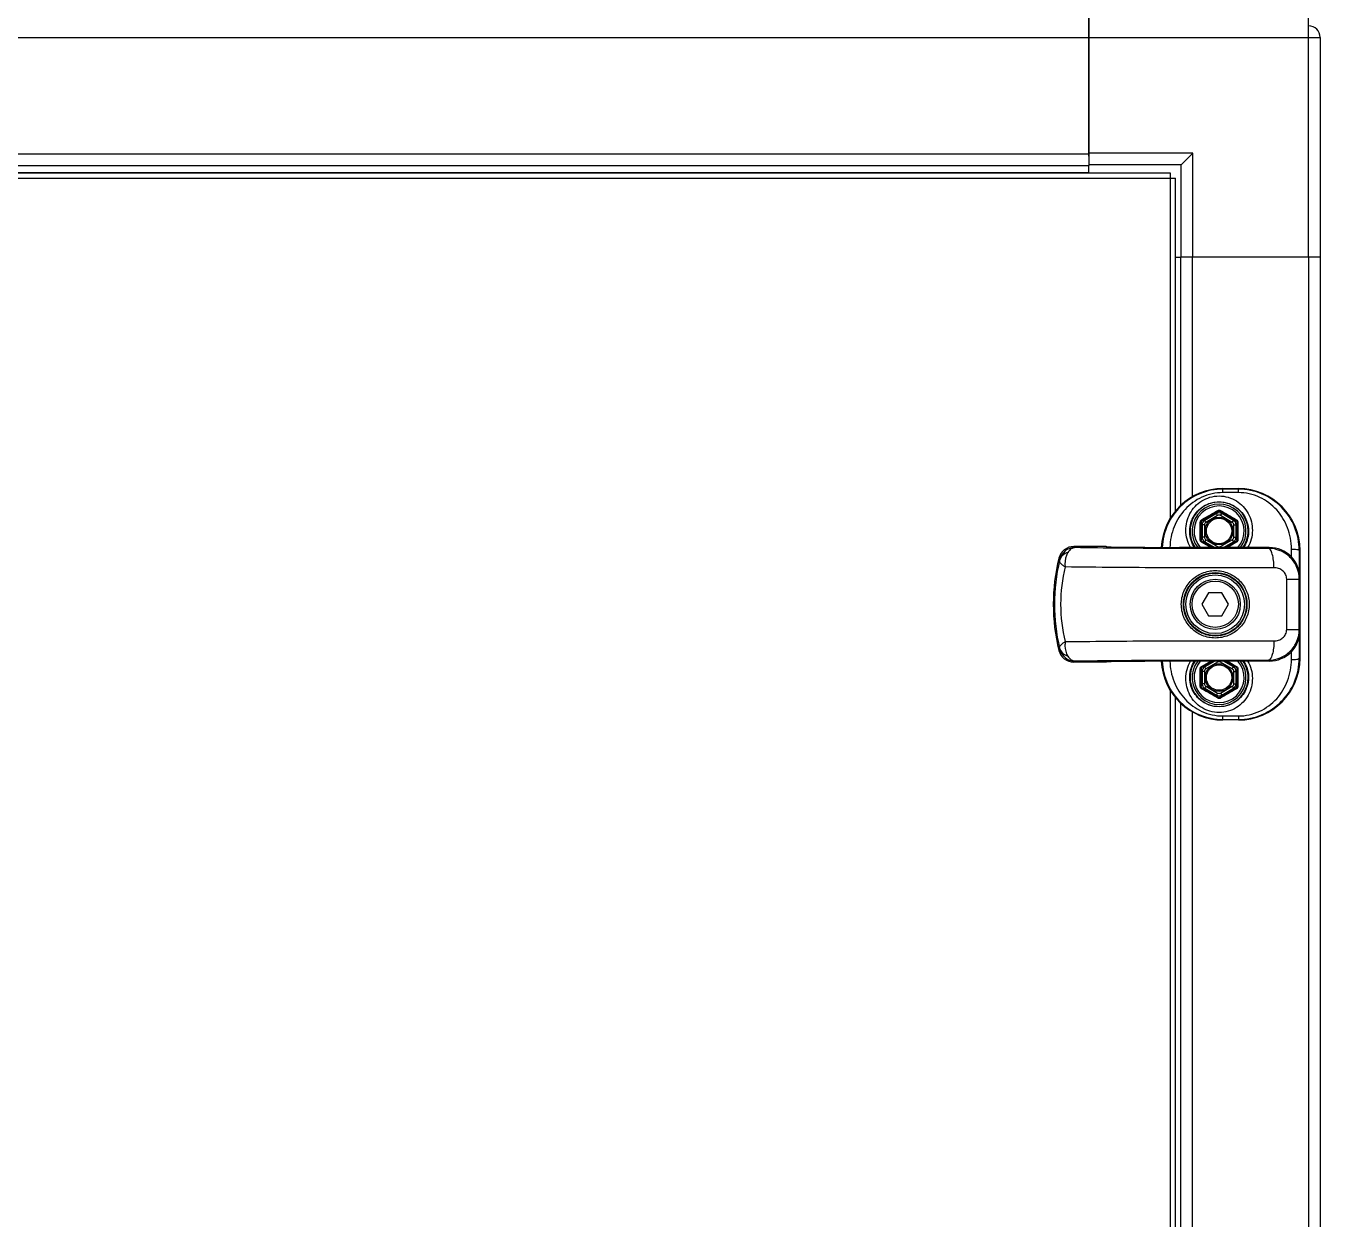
# Model space of a CAD drawing. Header units: millimetres. Extents: x 2513 to 2669, y 1505 to 1675.
# Drawn here: x 2557.2539 to 2557.6784, y 1512.3841 to 1512.7755 of the extents above; entities that cross this region are included whole.
import ezdxf

# ---------------------------------------------------------------- set-up
doc = ezdxf.new("R2010")
doc.units = ezdxf.units.MM
doc.layers.add('DTM_AXES', color=7, linetype='Continuous')

msp = doc.modelspace()

# ---------------------------------------------------------------- linework, layer by layer
at = {"color": 7, "linetype": 'Continuous'}
for p, q in [((2557.674580223376, 1512.699621845222), (2557.674580223376, 1512.851396070762)), ((2557.602487466243, 1512.732794749392), (2557.602487466243, 1512.818223166593)), ((2557.602487466243, 1512.771714602353), (2557.678374579015, 1512.771714602353)), ((2557.678374579015, 1512.771714602353), (2557.678374579015, 1512.699621845222)), ((2557.636636666994, 1512.733771045969), (2557.602487466243, 1512.733771045969)), ((2557.632842311351, 1512.72997669033), (2557.636636666994, 1512.733771045969)), ((2557.636636666994, 1512.699621845222), (2557.636636666994, 1512.733771045969)), ((2557.632842311351, 1512.72997669033), (2557.602487466243, 1512.72997669033)), ((2557.602487466243, 1512.727202435118), (2557.602487466243, 1512.729732005544)), ((2557.632842311351, 1512.699621845222), (2557.632842311351, 1512.72997669033)), ((2556.79074004439, 1512.725558214341), (2557.630936861275, 1512.725558214341)), ((2557.6292926405, 1512.727202435118), (2556.792384265168, 1512.727202435118)), ((2556.818320634289, 1512.727419437953), (2557.602487466243, 1512.727419437953)), ((2557.6292926405, 1512.614084433783), (2557.6292926405, 1512.727202435118)), ((2557.630936861275, 1512.616376759934), (2557.630936861275, 1512.725558214341)), ((2557.630936861275, 1512.699621845222), (2557.632597626567, 1512.699621845222)), ((2557.678374579015, 1512.699621845222), (2557.635660370412, 1512.699621845222)), ((2557.646510263905, 1512.623734732451), (2557.651569404758, 1512.623734732451)), ((2557.646510263905, 1512.622419927769), (2557.646510263905, 1512.623734732451)), ((2557.651569404758, 1512.623556442835), (2557.646510263905, 1512.623556442835)), ((2557.651569404758, 1512.622419927769), (2557.651569404758, 1512.623734732451)), ((2557.651569404758, 1512.622419927769), (2557.646510263905, 1512.622419927769)), ((2557.644380720479, 1512.615544622662), (2557.640536809608, 1512.613325339684)), ((2557.644759267403, 1512.614888960158), (2557.640915356531, 1512.61266967718)), ((2557.645014835428, 1512.616319166728), (2557.644380720479, 1512.615544622662)), ((2557.644759267403, 1512.614888960158), (2557.644380720479, 1512.615544622662)), ((2557.645476121957, 1512.616319166728), (2557.646110236903, 1512.615544622662)), ((2557.645731689982, 1512.614888960158), (2557.646110236909, 1512.615544622658)), ((2557.649575600858, 1512.61266967718), (2557.645731689982, 1512.614888960158)), ((2557.649954147778, 1512.613325339684), (2557.646110236903, 1512.615544622662)), ((2557.639393932801, 1512.612807057861), (2557.639673161155, 1512.611828145261)), ((2557.639623916564, 1512.613207502989), (2557.640536809608, 1512.613325339684)), ((2557.640430921453, 1512.611828145261), (2557.639673161155, 1512.611828145261)), ((2557.639673161155, 1512.611828145261), (2557.639673161155, 1512.607816044961)), ((2557.640430921453, 1512.611828145261), (2557.640430921453, 1512.607816044961)), ((2557.640915356531, 1512.61266967718), (2557.640536809608, 1512.613325339684)), ((2557.649575600858, 1512.61266967718), (2557.649954147778, 1512.613325339684)), ((2557.650867040821, 1512.613207502989), (2557.649954147778, 1512.613325339684)), ((2557.650060035932, 1512.611828145261), (2557.650817796231, 1512.61182814526)), ((2557.650060035932, 1512.607816044961), (2557.650060035932, 1512.611828145261)), ((2557.651097024584, 1512.612807057861), (2557.650817796231, 1512.611828145261)), ((2557.650817796231, 1512.607816044961), (2557.650817796231, 1512.611828145261)), ((2557.639393932801, 1512.60683713236), (2557.639673161155, 1512.607816044961)), ((2557.639623916564, 1512.606436687233), (2557.640536809608, 1512.60631885054)), ((2557.640430921453, 1512.607816044961), (2557.639673161155, 1512.607816044961)), ((2557.640915356531, 1512.606974513044), (2557.640536809608, 1512.60631885054)), ((2557.640536809608, 1512.60631885054), (2557.643843514234, 1512.604409723731)), ((2557.640915356531, 1512.606974513044), (2557.644759267403, 1512.604755230066)), ((2557.645731689982, 1512.604755230066), (2557.649575600858, 1512.606974513044)), ((2557.646647443151, 1512.604409723731), (2557.649954147778, 1512.60631885054)), ((2557.649575600858, 1512.606974513044), (2557.649954147778, 1512.606318850537)), ((2557.650867040821, 1512.606436687233), (2557.649954147778, 1512.60631885054)), ((2557.650060035932, 1512.607816044961), (2557.650817796231, 1512.607816044961)), ((2557.651097024584, 1512.60683713236), (2557.650817796231, 1512.607816044961)), ((2557.608184277008, 1512.60476295426), (2557.597606205026, 1512.60476295426)), ((2557.608296886644, 1512.604594791662), (2557.608184277008, 1512.60476295426)), ((2557.620932623392, 1512.604456338155), (2557.609897524358, 1512.604552647341)), ((2557.661689227523, 1512.604409723731), (2557.632245206243, 1512.604409723731)), ((2557.644759267403, 1512.604755230066), (2557.644559789383, 1512.604409723731)), ((2557.645731689982, 1512.604755230066), (2557.645931168158, 1512.604409723731)), ((2557.661405628406, 1512.604126292656), (2557.661689227523, 1512.604409723731)), ((2557.66897187433, 1512.601263502029), (2557.668978029567, 1512.603918929275)), ((2557.671805968163, 1512.603498169046), (2557.671507213801, 1512.603497789572)), ((2557.671805968163, 1512.568084183087), (2557.671805968163, 1512.603498169046)), ((2557.667426886406, 1512.594032038431), (2557.671545023503, 1512.594032038429)), ((2557.667426886406, 1512.577550313701), (2557.667426886406, 1512.594032038431)), ((2557.671545023503, 1512.594032038431), (2557.671805968163, 1512.594292983091)), ((2557.671545023503, 1512.577550313701), (2557.671545023503, 1512.594032038431)), ((2557.641790021229, 1512.589585531704), (2557.639599348982, 1512.585791176067)), ((2557.646171365731, 1512.589585531704), (2557.641790021229, 1512.589585531704)), ((2557.648362037975, 1512.585791176067), (2557.646171365731, 1512.589585531704)), ((2557.639599348982, 1512.585791176067), (2557.641790021229, 1512.581996820428)), ((2557.646171365731, 1512.581996820428), (2557.648362037975, 1512.585791176067)), ((2557.641790021229, 1512.581996820428), (2557.646171365731, 1512.581996820428)), ((2557.667426886406, 1512.577550313701), (2557.671545023503, 1512.577550313701)), ((2557.671805968163, 1512.577289369043), (2557.671545023503, 1512.577550313701)), ((2557.668978029567, 1512.567663422857), (2557.668971874358, 1512.570318850131)), ((2557.671507213798, 1512.568084564287), (2557.671805968163, 1512.568084183087)), ((2557.608184277008, 1512.566819397874), (2557.597606205026, 1512.566819397874)), ((2557.608184277008, 1512.566819397874), (2557.60829688492, 1512.566987560234)), ((2557.609897524358, 1512.567029704795), (2557.620932623392, 1512.567126013979)), ((2557.661689227523, 1512.567172628403), (2557.632245206243, 1512.567172628403)), ((2557.639393932801, 1512.564745219772), (2557.639673161155, 1512.563766307173)), ((2557.639623916564, 1512.565145664901), (2557.640536809608, 1512.565263501596)), ((2557.643843514234, 1512.567172628403), (2557.640536809608, 1512.565263501596)), ((2557.640915356531, 1512.564607839092), (2557.640536809608, 1512.565263501596)), ((2557.644759267403, 1512.56682712207), (2557.640915356531, 1512.564607839092)), ((2557.644759267403, 1512.56682712207), (2557.644559789228, 1512.567172628403)), ((2557.645731689982, 1512.56682712207), (2557.645931168002, 1512.567172628403)), ((2557.649575600858, 1512.564607839092), (2557.645731689982, 1512.56682712207)), ((2557.649954147778, 1512.565263501596), (2557.646647443151, 1512.567172628403)), ((2557.649575600858, 1512.564607839092), (2557.649954147778, 1512.565263501596)), ((2557.650867040821, 1512.565145664901), (2557.649954147778, 1512.565263501596)), ((2557.651097024584, 1512.564745219772), (2557.650817796231, 1512.563766307173)), ((2557.661689227523, 1512.567172628403), (2557.661405628466, 1512.567456059478)), ((2557.639393932801, 1512.558775294273), (2557.639673161155, 1512.559754206873)), ((2557.640430921453, 1512.563766307173), (2557.639673161155, 1512.563766307173)), ((2557.639673161155, 1512.563766307173), (2557.639673161155, 1512.559754206873)), ((2557.640430921453, 1512.559754206873), (2557.639673161155, 1512.559754206873)), ((2557.640430921453, 1512.563766307173), (2557.640430921453, 1512.559754206873)), ((2557.650060035932, 1512.563766307173), (2557.650817796231, 1512.563766307173)), ((2557.650060035932, 1512.559754206873), (2557.650060035932, 1512.563766307173)), ((2557.650060035932, 1512.559754206873), (2557.650817796231, 1512.559754206873)), ((2557.650817796231, 1512.559754206873), (2557.650817796231, 1512.563766307173)), ((2557.651097024584, 1512.558775294273), (2557.650817796231, 1512.559754206873)), ((2557.6292926405, 1512.127142126845), (2557.6292926405, 1512.55749791835)), ((2557.639623916564, 1512.558374849145), (2557.640536809608, 1512.558257012452)), ((2557.640915356531, 1512.558912674955), (2557.640536809608, 1512.558257012452)), ((2557.640536809608, 1512.558257012452), (2557.644380720479, 1512.556037729474)), ((2557.640915356531, 1512.558912674955), (2557.644759267403, 1512.556693391978)), ((2557.644759267403, 1512.556693391978), (2557.644380720479, 1512.556037729474)), ((2557.645014835428, 1512.555263185406), (2557.644380720479, 1512.556037729474)), ((2557.645476121957, 1512.555263185406), (2557.646110236903, 1512.556037729474)), ((2557.645731689982, 1512.556693391978), (2557.649575600858, 1512.558912674955)), ((2557.645731689982, 1512.556693391978), (2557.646110236903, 1512.556037729474)), ((2557.646110236903, 1512.556037729474), (2557.649954147778, 1512.558257012452)), ((2557.649575600858, 1512.558912674955), (2557.649954147778, 1512.558257012452)), ((2557.650867040821, 1512.558374849145), (2557.649954147778, 1512.558257012452)), ((2557.630936861275, 1512.129434452994), (2557.630936861275, 1512.5552055922)), ((2557.646510263905, 1512.549162424365), (2557.651569404758, 1512.549162424365)), ((2557.646510263905, 1512.547847619681), (2557.646510263905, 1512.549162424365)), ((2557.646510263905, 1512.5480259093), (2557.651569404758, 1512.5480259093)), ((2557.651569404758, 1512.547847619681), (2557.646510263905, 1512.547847619681)), ((2557.651569404758, 1512.549162424365), (2557.651569404758, 1512.547847619681))]:
    msp.add_line(p, q, dxfattribs=at)
for centre, radius in [((2557.645245478691, 1512.609822095111), 0.004173791099396333), ((2557.64398069348, 1512.585791176067), 0.01024663163973831), ((2557.64398069348, 1512.585791176067), 0.009614333939768556), ((2557.64398069348, 1512.585791176067), 0.00822110388341637), ((2557.64398069348, 1512.585791176067), 0.007588711688560833), ((2557.645245478691, 1512.561760257023), 0.004173791099396333)]:
    msp.add_circle(centre, radius, dxfattribs=at)
for centre, radius, start, end in [((2557.674580223376, 1512.771714602353), 0.003794355638499862, 0, 90), ((2557.646510263905, 1512.603498169046), 0.0202365634053326, 90, 177.3652468977535), ((2557.651569404758, 1512.603498169046), 0.0202365634053326, 0, 90), ((2557.645245478691, 1512.609822095111), 0.009507580708784002, 325.1467061634993, 214.8529361061494), ((2557.473960532403, 1512.906496342505), 0.3365200552932369, 299.4642961379487, 300.5142498254678), ((2557.351730755299, 1513.118204518719), 0.5812954998948435, 299.6869818122111, 300.3005071936892), ((2557.645245481717, 1512.614030081418), 0.001744022990976858, 60.27499940122956, 119.7251727161741), ((2557.938760166139, 1513.118204456449), 0.5812954279953455, 239.6994927598383, 240.31301823445), ((2557.816530407547, 1512.906496312292), 0.3365200204131168, 239.4857501280522, 240.535703908592), ((2557.253594110079, 1512.609822095111), 0.3854898077308611, 359.5604332965283, 0.4395667034716628), ((2556.897656843716, 1512.609822095111), 0.7417430952321231, 359.7694266007896, 0.2305733992104587), ((2557.641414029714, 1512.61182163074), 0.001740871958218584, 120.2580458732265, 179.785592841266), ((2557.649076931226, 1512.611821625831), 0.00174087138286779, 0.2145687953142776, 59.74213622836685), ((2558.392835826216, 1512.609822095111), 0.7417448077657197, 179.769427132317, 180.230572867683), ((2558.036897825563, 1512.609822095111), 0.3854907859579886, 179.5604344117201, 180.4395655882799), ((2557.357871746074, 1512.112009963745), 0.5690712349758118, 59.91347239432631, 60.32307567531113), ((2557.641414026159, 1512.607822564391), 0.00174087138286779, 180.2145687953142, 239.7421362283668), ((2557.932619289772, 1512.112009827302), 0.569071392366822, 119.6769243762695, 120.086527600301), ((2557.649076927671, 1512.607822559484), 0.001740871958218584, 300.2580458732265, 359.785592841266), ((2557.597606070336, 1512.599704755826), 0.005058198434828319, 89.99847433818165, 166.165707444232), ((2557.597911352851, 1512.599316215588), 0.005060122138987839, 90.0156040476027, 166.4487019168594), ((2557.745363966078, 1512.720545486231), 0.187717741997849, 218.0821413792281, 218.2322142322796), ((2557.476981478985, 1512.318130327629), 0.3306960996155855, 59.96128433272875, 60.56679274046106), ((2557.813510171428, 1512.318129114987), 0.3306974963003154, 119.4332085932922, 120.0387139583634), ((2560.25678243772, 1512.595925524582), 2.585286313470823, 179.8321812742595, 179.9843495951611), ((2557.654098975183, 1512.585791176067), 0.06323926064166437, 166.1641817859828, 193.8358182140172), ((2557.653213361753, 1512.585791176548), 0.06197257328242962, 166.597470853175, 193.4025226097486), ((2557.771227880483, 1512.729403290832), 0.2199626464886618, 215.7422791207225, 215.8747268871988), ((2557.644155934687, 1512.585791202624), 0.05088370497401743, 166.0737942861544, 193.9262671880219), ((2560.238891011721, 1512.57562818286), 2.567394880422929, 180.015120214723, 180.1683489076939), ((2557.771227819122, 1512.442179018012), 0.2199626219694091, 144.1252546544601, 144.2577023910599), ((2557.597606070336, 1512.571877596306), 0.005058198434828319, 193.834292555768, 270.0015256618184), ((2557.597911352911, 1512.572266136629), 0.005060122219048742, 193.5512989830429, 269.9844135448124), ((2557.651569404758, 1512.568084183087), 0.0202365634053326, 270, 0), ((2557.745364007315, 1512.451036216248), 0.1877181751589591, 141.7676374491142, 141.9177102988107), ((2557.646510263905, 1512.568084183087), 0.0202365634053326, 182.6347531022465, 270), ((2557.645245478691, 1512.561760257023), 0.009507580708784002, 145.1467061634993, 34.85293610614942), ((2557.253594110079, 1512.561760257023), 0.3854898077308611, 359.5604332965283, 0.4395667034716628), ((2556.897656843716, 1512.561760257023), 0.7417430952321231, 359.7694266007896, 0.2305733992104587), ((2557.476981466987, 1512.853452044919), 0.3306961232919852, 299.4332073290864, 300.038715713735), ((2557.357871483807, 1513.059572844377), 0.5690717609998555, 299.6769245213073, 300.0865274556382), ((2557.641414029714, 1512.563759792652), 0.001740871958218584, 120.2580458732265, 179.785592841266), ((2557.932619037651, 1513.059572086501), 0.5690708867032909, 239.9134722496802, 240.3230758199048), ((2557.813510142686, 1512.853453187418), 0.3306974388660396, 239.9612860416366, 240.56679151801), ((2557.649076931226, 1512.563759787743), 0.00174087138286779, 0.2145687953142776, 59.74213622836685), ((2558.392835826216, 1512.561760257023), 0.7417448077657197, 179.769427132317, 180.230572867683), ((2558.036897825563, 1512.561760257023), 0.3854907859579886, 179.5604344117201, 180.4395655882799), ((2557.641414026159, 1512.559760726303), 0.00174087138286779, 180.2145687953142, 239.7421362283668), ((2557.649076927671, 1512.559760721395), 0.001740871958218584, 300.2580458732265, 359.785592841266), ((2557.47396055024, 1512.265086040544), 0.3365200196006188, 59.48575012805227, 60.53570390859196), ((2557.351730792297, 1512.053377897509), 0.5812954258913754, 59.69949275983821, 60.31301823444998), ((2557.645245475669, 1512.557552270716), 0.001744022990976858, 240.2749994012296, 299.7251727161741), ((2557.938760197181, 1512.053377841907), 0.581295490090608, 119.686981812211, 120.3005071936892), ((2557.816530422602, 1512.265086013755), 0.3365200505295499, 119.4642961379487, 120.5142498254678)]:
    msp.add_arc(centre, radius, start, end, dxfattribs=at)
for centre, major_axis, ratio, start_param, end_param in [((2557.632245206243, 1512.604851261892), (0.02529570425666575, 0), 0.0174550649, -2.0344439358, -1.5707963268), ((2557.661686145158, 1512.59428990073), (0.007156885164619273, 0.007156885164619273), 0.9996954598999999, -0.7852458701, 0.7852458701), ((2557.661686145158, 1512.577292451403), (0.007156885164619273, -0.007156885164619273), 0.9996954598999999, -0.7852458701, 0.7852458701), ((2557.632245206243, 1512.566731090244), (0.02529570425666575, 0), 0.0174550649, 1.5707963268, 2.0344439358)]:
    msp.add_ellipse(centre, major_axis=major_axis, ratio=ratio, start_param=start_param, end_param=end_param, dxfattribs=at)
for points, knots in [([(2557.646510263905, 1512.623556442835), (2557.64393546411, 1512.623556364648), (2557.638796174997, 1512.622541707602), (2557.632325062767, 1512.618278474183), (2557.627895499645, 1512.611979315002), (2557.626702209978, 1512.606954535365), (2557.62659156366, 1512.604425340161)], [0, 0, 0, 0, 0.254844548, 0.5031524123, 0.7494297983, 1, 1, 1, 1]), ([(2557.671507213586, 1512.603497789572), (2557.671513906075, 1512.606110419343), (2557.670490262144, 1512.61134673941), (2557.666104695671, 1512.61797203047), (2557.659510713476, 1512.622480169961), (2557.65421937047, 1512.623556361853), (2557.651569404758, 1512.623556442835)], [0, 0, 0, 0, 0.2510482315, 0.4973917376, 0.7453649840000001, 1, 1, 1, 1]), ([(2557.646510263905, 1512.622419927769), (2557.644159579488, 1512.622419781796), (2557.639481888579, 1512.62139035962), (2557.633802300765, 1512.6172229683), (2557.63008700588, 1512.611313807402), (2557.629159101989, 1512.606726049237), (2557.629106602882, 1512.604415876117)], [0, 0, 0, 0, 0.2559836685, 0.5029671693, 0.7483629595, 1, 1, 1, 1]), ([(2557.63588290915, 1512.604392081418), (2557.635381463538, 1512.605250233976), (2557.634610705149, 1512.607095118767), (2557.634079452814, 1512.610953330585), (2557.635251471673, 1512.615782371815), (2557.63866076662, 1512.619426652638), (2557.642235384036, 1512.621028152275), (2557.644238392057, 1512.621315691551), (2557.645245478691, 1512.621315796169)], [0, 0, 0, 0, 0.1284571832, 0.2547679489, 0.4989946787, 0.7426999619, 0.8698408931, 1, 1, 1, 1]), ([(2557.637232719267, 1512.604402290654), (2557.636735172439, 1512.605142339894), (2557.635951755448, 1512.606755092731), (2557.635339393277, 1512.610174037588), (2557.636315423752, 1512.614495782664), (2557.639359723034, 1512.617717909647), (2557.64254752826, 1512.619129452096), (2557.644341066245, 1512.619383820558), (2557.645245478691, 1512.619383870122)], [0, 0, 0, 0, 0.1294251877, 0.2561431471, 0.4990576129, 0.7412795584999999, 0.8687376647, 1, 1, 1, 1]), ([(2557.645245478691, 1512.621315796169), (2557.646252559343, 1512.621315704116), (2557.648255557521, 1512.621028154969), (2557.65183015694, 1512.619426671964), (2557.655239451253, 1512.615782426634), (2557.656411496682, 1512.61095342089), (2557.655880279766, 1512.60709522491), (2557.655109541027, 1512.605250343895), (2557.65460810857, 1512.604392188957)], [0, 0, 0, 0, 0.1301590077, 0.2572999876, 0.5010053941, 0.7452320434999999, 0.8715427429000001, 1, 1, 1, 1]), ([(2557.645245478691, 1512.619383870122), (2557.646149866122, 1512.619383827133), (2557.647943355841, 1512.619129463182), (2557.651131092991, 1512.617717998191), (2557.654175371411, 1512.61449602853), (2557.655151532893, 1512.610174452114), (2557.654539350646, 1512.606755582174), (2557.653756053678, 1512.605142832509), (2557.653258565111, 1512.604402775828)], [0, 0, 0, 0, 0.1312623396, 0.2587207314, 0.5009433161, 0.7438574537, 0.8705750493000001, 1, 1, 1, 1]), ([(2557.668978029567, 1512.603918929275), (2557.668984520927, 1512.606274051431), (2557.668141832039, 1512.610971311683), (2557.664454844349, 1512.6170509186), (2557.658718129543, 1512.621353932678), (2557.653959923586, 1512.622419777975), (2557.651569404758, 1512.622419927769)], [0, 0, 0, 0, 0.2520035654, 0.4974815851, 0.7442098793999999, 1, 1, 1, 1]), ([(2557.645731689982, 1512.614888960158), (2557.64558629467, 1512.614972898705), (2557.645245478821, 1512.615067834892), (2557.644904662271, 1512.614972899306), (2557.644759267403, 1512.614888960158)], [0, 0, 0, 0, 0.5000001273, 1, 1, 1, 1]), ([(2557.645014836514, 1512.616319164848), (2557.645004551935, 1512.616321277585), (2557.644983408585, 1512.616352966143), (2557.644942472223, 1512.616402583692), (2557.644889331719, 1512.616486292643), (2557.64485026247, 1512.616548703498), (2557.644829478847, 1512.616583336995)], [0, 0, 0, 0, 0.09728559269999999, 0.3132519333, 0.6257415224, 1, 1, 1, 1]), ([(2557.645476121957, 1512.61631916673), (2557.645486406442, 1512.616321279551), (2557.645507549576, 1512.61635296782), (2557.645548485815, 1512.61640258501), (2557.645601626047, 1512.616486293294), (2557.645640695067, 1512.616548703716), (2557.645661478541, 1512.616583336995)], [0, 0, 0, 0, 0.0972855581, 0.3132519675, 0.6257414416, 1, 1, 1, 1]), ([(2557.639072573317, 1512.612779500028), (2557.639071468506, 1512.612923538958), (2557.639143919363, 1512.613218860552), (2557.639363031021, 1512.613430157391), (2557.639488388219, 1512.613500990047)], [0, 0, 0, 0, 0.5001008989, 1, 1, 1, 1]), ([(2557.639393932928, 1512.612807057861), (2557.639388015579, 1512.612798917717), (2557.639349167184, 1512.612797404936), (2557.6392872912, 1512.612786331489), (2557.639187228356, 1512.612782737658), (2557.639113308412, 1512.612780125952), (2557.639072573317, 1512.612779500028)], [0, 0, 0, 0, 0.09329333349999999, 0.3082135832, 0.6223277227, 1, 1, 1, 1]), ([(2557.639393932928, 1512.612807057861), (2557.639392754868, 1512.612887072477), (2557.639429722248, 1512.613052513929), (2557.639553825396, 1512.613168719132), (2557.639623916638, 1512.613207502864)], [0, 0, 0, 0, 0.4997419504, 1, 1, 1, 1]), ([(2557.639623916564, 1512.613207502989), (2557.639627403667, 1512.613217457349), (2557.639610708188, 1512.6132519327), (2557.639588341659, 1512.613312311566), (2557.639542513341, 1512.613400466529), (2557.639508000081, 1512.613465618629), (2557.639488388229, 1512.613500990041)], [0, 0, 0, 0, 0.0975439657, 0.3135553092, 0.6259652119, 1, 1, 1, 1]), ([(2557.640915356531, 1512.61266967718), (2557.640770193618, 1512.612585862333), (2557.640518390015, 1512.612337891376), (2557.640430926238, 1512.611995795025), (2557.640430921453, 1512.611828145261)], [0, 0, 0, 0, 0.4999588836, 1, 1, 1, 1]), ([(2557.650060035932, 1512.611828145261), (2557.650060030385, 1512.611995795109), (2557.649972567512, 1512.612337891143), (2557.649720764077, 1512.612585863038), (2557.649575600858, 1512.61266967718)], [0, 0, 0, 0, 0.5000413714, 1, 1, 1, 1]), ([(2557.650867040761, 1512.613207502887), (2557.650863553658, 1512.613217457257), (2557.650880249133, 1512.613251932626), (2557.650902615688, 1512.613312311522), (2557.650948444029, 1512.613400466508), (2557.650982957305, 1512.613465618626), (2557.651002569166, 1512.613500990047)], [0, 0, 0, 0, 0.0975440174, 0.3135553727, 0.6259652612, 1, 1, 1, 1]), ([(2557.650867040761, 1512.613207502887), (2557.650937131273, 1512.613168719462), (2557.651061234513, 1512.613052514823), (2557.651098202587, 1512.612887073253), (2557.651097024429, 1512.612807057861)], [0, 0, 0, 0, 0.500253162, 1, 1, 1, 1]), ([(2557.651002569166, 1512.613500990047), (2557.651127925277, 1512.613430157827), (2557.651347037194, 1512.613218861912), (2557.651419489042, 1512.612923540114), (2557.651418384065, 1512.612779500028)], [0, 0, 0, 0, 0.4998950709, 1, 1, 1, 1]), ([(2557.651097024591, 1512.612807057861), (2557.651102941919, 1512.612798917718), (2557.651141790311, 1512.612797404962), (2557.651203666231, 1512.612786331496), (2557.651303729053, 1512.612782737665), (2557.651377648966, 1512.61278012595), (2557.651418384054, 1512.61277950002)], [0, 0, 0, 0, 0.0932932414, 0.3082134658, 0.6223276351, 1, 1, 1, 1]), ([(2557.639488388219, 1512.606143200174), (2557.639363032111, 1512.606214032397), (2557.639143920188, 1512.606425328309), (2557.639071468343, 1512.606720650106), (2557.639072573317, 1512.606864690193)], [0, 0, 0, 0, 0.4998950709, 1, 1, 1, 1]), ([(2557.639393932801, 1512.60683713236), (2557.639388015462, 1512.606845272502), (2557.639349167078, 1512.606846785262), (2557.639287291151, 1512.606857858728), (2557.639187228332, 1512.606861452559), (2557.639113308412, 1512.606864064272), (2557.639072573331, 1512.6068646902)], [0, 0, 0, 0, 0.0932932485, 0.3082134749, 0.6223276414, 1, 1, 1, 1]), ([(2557.639623916624, 1512.606436687335), (2557.639553826112, 1512.60647547076), (2557.639429722873, 1512.606591675399), (2557.639392754798, 1512.60675711697), (2557.639393932956, 1512.60683713236)], [0, 0, 0, 0, 0.500253162, 1, 1, 1, 1]), ([(2557.639623916624, 1512.606436687335), (2557.639627403727, 1512.606426732964), (2557.639610708252, 1512.606392257595), (2557.639588341697, 1512.6063318787), (2557.639542513356, 1512.606243723714), (2557.639508000081, 1512.606178571595), (2557.639488388219, 1512.606143200174)], [0, 0, 0, 0, 0.0975440174, 0.3135553727, 0.6259652612, 1, 1, 1, 1]), ([(2557.640430921453, 1512.607816044961), (2557.640430927, 1512.607648395111), (2557.640518389873, 1512.607306299077), (2557.640770193312, 1512.607058327182), (2557.640915356531, 1512.606974513044)], [0, 0, 0, 0, 0.5000413714, 1, 1, 1, 1]), ([(2557.649575600858, 1512.606974513044), (2557.649720763763, 1512.607058327889), (2557.649972567371, 1512.607306298846), (2557.65006003115, 1512.607648395198), (2557.650060035932, 1512.607816044961)], [0, 0, 0, 0, 0.4999588836, 1, 1, 1, 1]), ([(2557.650867040821, 1512.606436687233), (2557.650863553718, 1512.606426732872), (2557.650880249197, 1512.606392257524), (2557.650902615723, 1512.606331878656), (2557.650948444047, 1512.606243723693), (2557.650982957305, 1512.606178571593), (2557.651002569156, 1512.606143200181)], [0, 0, 0, 0, 0.097543966, 0.3135553096, 0.6259652122, 1, 1, 1, 1]), ([(2557.651097024457, 1512.60683713236), (2557.651098202517, 1512.606757117747), (2557.651061235137, 1512.606591676291), (2557.650937131988, 1512.606475471088), (2557.650867040747, 1512.606436687356)], [0, 0, 0, 0, 0.4997419504, 1, 1, 1, 1]), ([(2557.651418384065, 1512.606864690193), (2557.65141948888, 1512.606720651263), (2557.651347038022, 1512.606425329668), (2557.651127926364, 1512.606214032831), (2557.651002569166, 1512.606143200174)], [0, 0, 0, 0, 0.5001008989, 1, 1, 1, 1]), ([(2557.651097024457, 1512.60683713236), (2557.651102941806, 1512.606845272504), (2557.651141790205, 1512.606846785285), (2557.651203666188, 1512.606857858735), (2557.651303729029, 1512.606861452563), (2557.651377648973, 1512.606864064269), (2557.651418384065, 1512.606864690195)], [0, 0, 0, 0, 0.09329333349999999, 0.3082135832, 0.6223277227, 1, 1, 1, 1]), ([(2557.595675134141, 1512.602816942634), (2557.595016584621, 1512.602610429595), (2557.59380858444, 1512.60196006751), (2557.59308038341, 1512.600765561161), (2557.592928745551, 1512.600156382747)], [0, 0, 0, 0, 0.5236743165, 1, 1, 1, 1]), ([(2557.595675134141, 1512.602816942634), (2557.595471769574, 1512.602506113098), (2557.594740351401, 1512.601025007158), (2557.594620104515, 1512.599297877519), (2557.59476740936, 1512.598037548059)], [0, 0, 0, 0, 0.2264425115, 1, 1, 1, 1]), ([(2557.597909972858, 1512.604376344204), (2557.597495274627, 1512.604364611845), (2557.596571930691, 1512.603988325391), (2557.595960366025, 1512.603251801058), (2557.595675096127, 1512.602817009267)], [0, 0, 0, 0, 0.4437590427000001, 1, 1, 1, 1]), ([(2557.661405628406, 1512.604126292656), (2557.650191908182, 1512.60406682343), (2557.629026072222, 1512.604057854912), (2557.607860472454, 1512.604218144085), (2557.597909976702, 1512.604376335086)], [0, 0, 0, 0, 0.5298154304, 1, 1, 1, 1]), ([(2557.609897524358, 1512.604552647341), (2557.609686728037, 1512.604554487084), (2557.609385234377, 1512.604557650379), (2557.609005983997, 1512.604564403115), (2557.608772392477, 1512.604568609761), (2557.608584008265, 1512.604576459162), (2557.608436500197, 1512.60457638732), (2557.608355633749, 1512.604592745121), (2557.60830333811, 1512.604585156543), (2557.608296886644, 1512.604594791662)], [0, 0, 0, 0, 0.3948003044, 0.5644207517000001, 0.7109644911, 0.8310153368000001, 0.9211502935, 0.9782835112, 1, 1, 1, 1]), ([(2557.644759267403, 1512.604755230066), (2557.644904662715, 1512.604671291516), (2557.645245478564, 1512.604576355328), (2557.645586295114, 1512.604671290914), (2557.645731689982, 1512.604755230066)], [0, 0, 0, 0, 0.5000001273, 1, 1, 1, 1]), ([(2557.671545023503, 1512.594032038431), (2557.67154468635, 1512.595352069086), (2557.671013411703, 1512.598018350462), (2557.668746619584, 1512.601376467412), (2557.665376453651, 1512.603611348687), (2557.662719208896, 1512.604128650571), (2557.661405628847, 1512.604126293091)], [0, 0, 0, 0, 0.2507303415, 0.5008823466, 0.7504945111, 1, 1, 1, 1]), ([(2557.663244197609, 1512.597803330501), (2557.663240313087, 1512.598603416117), (2557.663150607624, 1512.600097655587), (2557.662843550599, 1512.601843963324), (2557.662451243049, 1512.602984712466), (2557.662112644154, 1512.603673446543), (2557.661693339614, 1512.604109779329), (2557.661405797192, 1512.6041262934)], [0, 0, 0, 0, 0.3506282645, 0.654093236, 0.7759819134999999, 0.8737817004999999, 1, 1, 1, 1]), ([(2557.668978029567, 1512.603918928917), (2557.669297570539, 1512.603918013992), (2557.669891580226, 1512.603898095404), (2557.670667323143, 1512.603818653814), (2557.671182836581, 1512.603711636294), (2557.671434836464, 1512.603603505673), (2557.671503828989, 1512.603530861491), (2557.671507211008, 1512.603498169046)], [0, 0, 0, 0, 0.3668274949, 0.6807330939, 0.8978994075, 0.9622695072, 1, 1, 1, 1]), ([(2557.59476740936, 1512.598037548059), (2557.594481120148, 1512.59821766441), (2557.593968693504, 1512.598571380947), (2557.593275828615, 1512.599196397541), (2557.592867617971, 1512.599811143562), (2557.592928745551, 1512.600156382747)], [0, 0, 0, 0, 0.3510016104, 0.6361581211999999, 1, 1, 1, 1]), ([(2557.592992101871, 1512.600501882492), (2557.592996738947, 1512.600495426676), (2557.592985598768, 1512.600462611217), (2557.592981541306, 1512.600401389727), (2557.592956053095, 1512.600292082441), (2557.592939364155, 1512.600206584722), (2557.592928571383, 1512.600155851586)], [0, 0, 0, 0, 0.0677141275, 0.2500273529, 0.5581320584, 1, 1, 1, 1]), ([(2557.663244196855, 1512.597803330501), (2557.651197198958, 1512.597745039314), (2557.62837122801, 1512.597734153523), (2557.605545482927, 1512.597887536341), (2557.594767879619, 1512.598037485654)], [0, 0, 0, 0, 0.5277863942000001, 1, 1, 1, 1]), ([(2557.667426886406, 1512.594032038431), (2557.667426819674, 1512.594561793173), (2557.667172607344, 1512.595626691256), (2557.666162736746, 1512.596875003389), (2557.664785595029, 1512.597639370211), (2557.663754235476, 1512.597805768611), (2557.663244196855, 1512.597803330501)], [0, 0, 0, 0, 0.2556704749, 0.5067349634, 0.7538421193000001, 1, 1, 1, 1]), ([(2557.632853010472, 1512.585791176067), (2557.632853015166, 1512.587234904546), (2557.633438171005, 1512.590153353511), (2557.635928082474, 1512.593828572655), (2557.639637190081, 1512.596278182566), (2557.643998865413, 1512.59713265362), (2557.64835545439, 1512.596272804789), (2557.652056307864, 1512.593825076822), (2557.654543895457, 1512.590153790965), (2557.655129212023, 1512.587235939762), (2557.655129360267, 1512.585791176067)], [0, 0, 0, 0, 0.1250400946, 0.2499768158, 0.3750293425, 0.5002644205, 0.6253350004, 0.7500794025, 0.8748702456, 1, 1, 1, 1]), ([(2557.633567709966, 1512.585791176067), (2557.63356771211, 1512.587146698219), (2557.634109160159, 1512.589885918575), (2557.636422848709, 1512.593350542346), (2557.639890125472, 1512.595673430443), (2557.643984598136, 1512.596486773057), (2557.648073552418, 1512.595667320414), (2557.651531832746, 1512.593346258803), (2557.653842664118, 1512.589885913712), (2557.654384246674, 1512.587147603786), (2557.654384314355, 1512.585791176067)], [0, 0, 0, 0, 0.1250777451, 0.2500231518, 0.3750720106, 0.5003112346, 0.6253648242000001, 0.7500652470999999, 0.8748386956, 1, 1, 1, 1]), ([(2557.655129360267, 1512.585791176067), (2557.655129227555, 1512.584346406587), (2557.654543891134, 1512.581428544336), (2557.652056291987, 1512.577757256372), (2557.648355422258, 1512.57530953457), (2557.643998825438, 1512.574449703208), (2557.639637158426, 1512.575304189025), (2557.635928066738, 1512.577753801538), (2557.633438168522, 1512.581429010945), (2557.632853013305, 1512.584347451991), (2557.632853010472, 1512.585791176067)], [0, 0, 0, 0, 0.1251302674, 0.249921389, 0.3746660298, 0.4997368342, 0.6249718527, 0.7500238376, 0.8749602749, 1, 1, 1, 1]), ([(2557.654384314355, 1512.585791176067), (2557.654384253728, 1512.584434743194), (2557.653842657869, 1512.581696424961), (2557.651531817211, 1512.578236075378), (2557.648073521849, 1512.575915019039), (2557.64398456021, 1512.575095580345), (2557.639890092815, 1512.575908933491), (2557.636422833294, 1512.578231829432), (2557.634109157113, 1512.581696444463), (2557.63356771126, 1512.584435657892), (2557.633567709966, 1512.585791176067)], [0, 0, 0, 0, 0.1251617805, 0.249935473, 0.3746361349, 0.4996899706, 0.6249291557, 0.7499774914, 0.8749226215000001, 1, 1, 1, 1]), ([(2557.661405628907, 1512.567456059041), (2557.662719208945, 1512.56745370156), (2557.665376453694, 1512.567971003472), (2557.668746619604, 1512.570205884745), (2557.671013411699, 1512.573564001686), (2557.671544686368, 1512.576230283055), (2557.671545023503, 1512.577550313701)], [0, 0, 0, 0, 0.2495054889, 0.4991176534, 0.7492696584999999, 1, 1, 1, 1]), ([(2557.663244196855, 1512.573779021631), (2557.663754235476, 1512.573776583518), (2557.664785595029, 1512.573942981925), (2557.666162736746, 1512.574707348746), (2557.667172607347, 1512.575955660878), (2557.667426819664, 1512.57702055896), (2557.667426886406, 1512.577550313701)], [0, 0, 0, 0, 0.2461578807, 0.4932650366, 0.744329525, 1, 1, 1, 1]), ([(2557.592928738748, 1512.571425968385), (2557.592867620414, 1512.571771208932), (2557.593275822426, 1512.572385959162), (2557.593968705457, 1512.573010947747), (2557.594481063527, 1512.57336477746), (2557.594767409483, 1512.573544802621)], [0, 0, 0, 0, 0.3638411251, 0.6489993755, 1, 1, 1, 1]), ([(2557.594767409483, 1512.573544802621), (2557.594715592726, 1512.573100732283), (2557.594642552606, 1512.571470269166), (2557.595023131945, 1512.569761839691), (2557.595675132529, 1512.568765406014)], [0, 0, 0, 0, 0.2729654444, 1, 1, 1, 1]), ([(2557.594767892756, 1512.573544866602), (2557.605545494526, 1512.573694815938), (2557.628371235232, 1512.573848198586), (2557.651197201797, 1512.573837312804), (2557.663244196855, 1512.573779021631)], [0, 0, 0, 0, 0.472213629, 1, 1, 1, 1]), ([(2557.663244196727, 1512.573779021631), (2557.663240312047, 1512.572978936571), (2557.663150606446, 1512.571484698153), (2557.662843549466, 1512.569738391631), (2557.66245124223, 1512.568597643191), (2557.662112643473, 1512.567908909324), (2557.66169333954, 1512.567472576501), (2557.661405797192, 1512.567456061972)], [0, 0, 0, 0, 0.3506282273, 0.6540931647, 0.7759818428, 0.8737816462000001, 1, 1, 1, 1]), ([(2557.592992101878, 1512.571080469377), (2557.59299673704, 1512.571086926375), (2557.592985601261, 1512.571119739478), (2557.592981539443, 1512.571180964874), (2557.592956053092, 1512.571290273504), (2557.592939362779, 1512.571375773842), (2557.59292856974, 1512.57142650839)], [0, 0, 0, 0, 0.0677111682, 0.2500264467, 0.5581302408, 1, 1, 1, 1]), ([(2557.592928738748, 1512.571425968385), (2557.593080377263, 1512.570816789254), (2557.593808580257, 1512.569622281921), (2557.595016582117, 1512.568971919376), (2557.595675132529, 1512.568765406014)], [0, 0, 0, 0, 0.4763256799, 1, 1, 1, 1]), ([(2557.595675094339, 1512.568765339078), (2557.595960421887, 1512.568330573874), (2557.596571956697, 1512.56759406779), (2557.597495288156, 1512.567217717766), (2557.597909972858, 1512.567206001975)], [0, 0, 0, 0, 0.556253743, 1, 1, 1, 1]), ([(2557.651569404758, 1512.5480259093), (2557.654219370629, 1512.54802598977), (2557.659510713945, 1512.549102182531), (2557.666104696306, 1512.553610322214), (2557.670490262842, 1512.560235613958), (2557.671513905958, 1512.565471934373), (2557.671507213579, 1512.568084564287)], [0, 0, 0, 0, 0.2546350172, 0.5026082634000001, 0.7489517684999999, 1, 1, 1, 1]), ([(2557.668978029567, 1512.567663422885), (2557.669297571054, 1512.567664337721), (2557.669891581746, 1512.567684256215), (2557.67066732596, 1512.567763697764), (2557.671182840214, 1512.567870715465), (2557.671434840408, 1512.567978846195), (2557.671503832855, 1512.568051490625), (2557.671507214732, 1512.568084183087)], [0, 0, 0, 0, 0.3668275232, 0.6807332012999999, 0.8978995145, 0.9622695624, 1, 1, 1, 1]), ([(2557.597909978398, 1512.567206017152), (2557.607860474436, 1512.567364208093), (2557.629026073654, 1512.567524497213), (2557.650191909067, 1512.567515528701), (2557.661405628466, 1512.567456059478)], [0, 0, 0, 0, 0.470184595, 1, 1, 1, 1]), ([(2557.60829688492, 1512.566987560234), (2557.608303337423, 1512.5669971905), (2557.60835561748, 1512.566989612372), (2557.608436486732, 1512.567005962865), (2557.608583993883, 1512.56700589369), (2557.6087723853, 1512.567013742024), (2557.60900598011, 1512.567017949202), (2557.609385232804, 1512.567024701658), (2557.609686727187, 1512.567027865048), (2557.609897524358, 1512.567029704795)], [0, 0, 0, 0, 0.0217099893, 0.0788380164, 0.1689770779, 0.2890324293, 0.4355784197999999, 0.6051985863, 1, 1, 1, 1]), ([(2557.626591563592, 1512.56715701198), (2557.626702209883, 1512.564627816773), (2557.627895499683, 1512.559603037151), (2557.632325062729, 1512.553303878041), (2557.638796174965, 1512.549040644317), (2557.643935464092, 1512.548025987987), (2557.646510263905, 1512.5480259093)], [0, 0, 0, 0, 0.2505702013, 0.4968475865, 0.7451554505, 1, 1, 1, 1]), ([(2557.629106602797, 1512.56716647602), (2557.629159101682, 1512.564856302895), (2557.630087006007, 1512.560268544725), (2557.633802300701, 1512.554359384018), (2557.639481888565, 1512.550191991952), (2557.644159579474, 1512.549162571665), (2557.646510263905, 1512.549162424365)], [0, 0, 0, 0, 0.2516370403, 0.4970328292, 0.7440163301, 1, 1, 1, 1]), ([(2557.645245478691, 1512.550266555966), (2557.644238397636, 1512.550266648028), (2557.642235398661, 1512.550554197401), (2557.638660798128, 1512.552155681612), (2557.635251503561, 1512.555799929482), (2557.634079459987, 1512.560628937911), (2557.634610679714, 1512.564487135367), (2557.635381420301, 1512.566332016859), (2557.635882853897, 1512.5671901718)], [0, 0, 0, 0, 0.1301590054, 0.2572999801, 0.501005371, 0.7452320111, 0.8715427221, 1, 1, 1, 1]), ([(2557.645245478691, 1512.552198482011), (2557.644341089913, 1512.552198525004), (2557.642547597566, 1512.552452889719), (2557.639359856652, 1512.553864358695), (2557.636315577101, 1512.557086337118), (2557.635339422735, 1512.561407922839), (2557.635951614996, 1512.564826797184), (2557.636734918798, 1512.566439547275), (2557.637232410733, 1512.567179603687)], [0, 0, 0, 0, 0.13126233, 0.2587207028, 0.5009432445, 0.743857385, 0.8705750112, 1, 1, 1, 1]), ([(2557.639072573317, 1512.564717661939), (2557.639071468506, 1512.564861700869), (2557.639143919363, 1512.565157022464), (2557.639363031021, 1512.565368319303), (2557.639488388219, 1512.565439151958)], [0, 0, 0, 0, 0.5001008989, 1, 1, 1, 1]), ([(2557.639393932928, 1512.564745219772), (2557.639388015579, 1512.564737079628), (2557.639349167184, 1512.564735566848), (2557.6392872912, 1512.564724493401), (2557.639187228356, 1512.564720899569), (2557.639113308412, 1512.564718287863), (2557.639072573317, 1512.564717661939)], [0, 0, 0, 0, 0.09329333349999999, 0.3082135832, 0.6223277227, 1, 1, 1, 1]), ([(2557.639393932928, 1512.564745219772), (2557.639392754868, 1512.564825234389), (2557.639429722248, 1512.564990675841), (2557.639553825396, 1512.565106881047), (2557.639623916638, 1512.565145664776)], [0, 0, 0, 0, 0.4997419504, 1, 1, 1, 1]), ([(2557.639623916564, 1512.565145664903), (2557.639627403667, 1512.56515561926), (2557.639610708188, 1512.565190094611), (2557.639588341659, 1512.565250473479), (2557.639542513341, 1512.565338628441), (2557.639508000081, 1512.565403780541), (2557.639488388229, 1512.565439151953)], [0, 0, 0, 0, 0.0975439657, 0.3135553092, 0.6259652119, 1, 1, 1, 1]), ([(2557.640915356531, 1512.564607839092), (2557.640770193618, 1512.564524024245), (2557.640518390015, 1512.564276053288), (2557.640430926238, 1512.563933956936), (2557.640430921453, 1512.563766307173)], [0, 0, 0, 0, 0.4999588836, 1, 1, 1, 1]), ([(2557.645731689982, 1512.56682712207), (2557.64558629467, 1512.566911060618), (2557.645245478821, 1512.567005996804), (2557.644904662271, 1512.56691106122), (2557.644759267403, 1512.56682712207)], [0, 0, 0, 0, 0.5000001273, 1, 1, 1, 1]), ([(2557.654608043806, 1512.567190278228), (2557.655109490433, 1512.566332125652), (2557.655880250435, 1512.56448724041), (2557.656411505185, 1512.56062902728), (2557.655239487913, 1512.555799983733), (2557.651830192754, 1512.552155700732), (2557.648255574386, 1512.55055420006), (2557.646252565678, 1512.550266660592), (2557.645245478691, 1512.550266555966)], [0, 0, 0, 0, 0.1284572041, 0.2547679809, 0.4989947015, 0.7426999696, 0.8698408956999999, 1, 1, 1, 1]), ([(2557.653258221698, 1512.567180085828), (2557.653755771534, 1512.566440036812), (2557.654539194612, 1512.564827283569), (2557.655151565674, 1512.561408334775), (2557.654175541495, 1512.55708658144), (2557.651131241207, 1512.553864446696), (2557.647943432652, 1512.552452900718), (2557.646149892335, 1512.552198531583), (2557.645245478691, 1512.552198482011)], [0, 0, 0, 0, 0.1294252243, 0.2561432121, 0.4990576792, 0.7412795853, 0.8687376739, 1, 1, 1, 1]), ([(2557.650060035932, 1512.563766307173), (2557.650060030385, 1512.563933957021), (2557.649972567512, 1512.564276053057), (2557.649720764077, 1512.564524024953), (2557.649575600858, 1512.564607839092)], [0, 0, 0, 0, 0.5000413714, 1, 1, 1, 1]), ([(2557.650867040761, 1512.565145664799), (2557.650863553658, 1512.565155619169), (2557.650880249133, 1512.565190094537), (2557.650902615688, 1512.565250473434), (2557.650948444029, 1512.56533862842), (2557.650982957305, 1512.565403780537), (2557.651002569166, 1512.565439151958)], [0, 0, 0, 0, 0.0975440174, 0.3135553727, 0.6259652612, 1, 1, 1, 1]), ([(2557.650867040761, 1512.565145664799), (2557.650937131273, 1512.565106881374), (2557.651061234513, 1512.564990676735), (2557.651098202587, 1512.564825235164), (2557.651097024429, 1512.564745219772)], [0, 0, 0, 0, 0.500253162, 1, 1, 1, 1]), ([(2557.651002569166, 1512.565439151958), (2557.651127925277, 1512.565368319738), (2557.651347037194, 1512.565157023825), (2557.651419489042, 1512.564861702026), (2557.651418384065, 1512.564717661939)], [0, 0, 0, 0, 0.4998950709, 1, 1, 1, 1]), ([(2557.651097024591, 1512.564745219772), (2557.651102941919, 1512.56473707963), (2557.651141790311, 1512.564735566874), (2557.651203666231, 1512.564724493408), (2557.651303729053, 1512.564720899576), (2557.651377648966, 1512.564718287862), (2557.651418384054, 1512.564717661932)], [0, 0, 0, 0, 0.0932932414, 0.3082134658, 0.6223276351, 1, 1, 1, 1]), ([(2557.651569404758, 1512.549162424365), (2557.653959923597, 1512.549162572813), (2557.658718129603, 1512.55022842005), (2557.664454844317, 1512.554531433411), (2557.668141832279, 1512.560611040525), (2557.668984520398, 1512.56530830071), (2557.668978029567, 1512.567663422857)], [0, 0, 0, 0, 0.2557901224, 0.5025184171, 0.7479964354, 1, 1, 1, 1]), ([(2557.640430921453, 1512.559754206873), (2557.640430927, 1512.559586557025), (2557.640518389873, 1512.559244460989), (2557.640770193312, 1512.558996489094), (2557.640915356531, 1512.558912674955)], [0, 0, 0, 0, 0.5000413714, 1, 1, 1, 1]), ([(2557.649575600858, 1512.558912674955), (2557.649720763763, 1512.558996489801), (2557.649972567371, 1512.559244460758), (2557.65006003115, 1512.559586557111), (2557.650060035932, 1512.559754206873)], [0, 0, 0, 0, 0.4999588836, 1, 1, 1, 1]), ([(2557.639488388219, 1512.558081362089), (2557.639363032111, 1512.558152194309), (2557.639143920188, 1512.55836349022), (2557.639071468343, 1512.558658812018), (2557.639072573317, 1512.558802852107)], [0, 0, 0, 0, 0.4998950709, 1, 1, 1, 1]), ([(2557.639393932801, 1512.558775294273), (2557.639388015462, 1512.558783434414), (2557.639349167078, 1512.558784947174), (2557.639287291151, 1512.558796020639), (2557.639187228332, 1512.558799614471), (2557.639113308412, 1512.558802226186), (2557.639072573331, 1512.558802852114)], [0, 0, 0, 0, 0.0932932485, 0.3082134749, 0.6223276414, 1, 1, 1, 1]), ([(2557.639623916624, 1512.558374849247), (2557.639553826112, 1512.558413632674), (2557.639429722873, 1512.558529837312), (2557.639392754798, 1512.558695278881), (2557.639393932956, 1512.558775294273)], [0, 0, 0, 0, 0.500253162, 1, 1, 1, 1]), ([(2557.639623916624, 1512.558374849247), (2557.639627403727, 1512.558364894877), (2557.639610708252, 1512.55833041951), (2557.639588341697, 1512.558270040612), (2557.639542513356, 1512.558181885626), (2557.639508000081, 1512.558116733508), (2557.639488388219, 1512.558081362089)], [0, 0, 0, 0, 0.0975440174, 0.3135553727, 0.6259652612, 1, 1, 1, 1]), ([(2557.644759267403, 1512.556693391978), (2557.644904662715, 1512.556609453427), (2557.645245478564, 1512.556514517241), (2557.645586295114, 1512.556609452826), (2557.645731689982, 1512.556693391978)], [0, 0, 0, 0, 0.5000001273, 1, 1, 1, 1]), ([(2557.650867040821, 1512.558374849145), (2557.650863553718, 1512.558364894784), (2557.650880249197, 1512.558330419436), (2557.650902615723, 1512.558270040568), (2557.650948444047, 1512.558181885607), (2557.650982957305, 1512.558116733505), (2557.651002569156, 1512.558081362093)], [0, 0, 0, 0, 0.097543966, 0.3135553096, 0.6259652122, 1, 1, 1, 1]), ([(2557.651097024457, 1512.558775294273), (2557.651098202517, 1512.558695279659), (2557.651061235137, 1512.558529838203), (2557.650937131988, 1512.558413633), (2557.650867040747, 1512.558374849268)], [0, 0, 0, 0, 0.4997419504, 1, 1, 1, 1]), ([(2557.651418384065, 1512.558802852107), (2557.65141948888, 1512.558658813174), (2557.651347038022, 1512.558363491583), (2557.651127926364, 1512.558152194743), (2557.651002569166, 1512.558081362089)], [0, 0, 0, 0, 0.5001008989, 1, 1, 1, 1]), ([(2557.651097024457, 1512.558775294273), (2557.651102941806, 1512.558783434416), (2557.651141790205, 1512.558784947196), (2557.651203666188, 1512.558796020646), (2557.651303729029, 1512.558799614475), (2557.651377648973, 1512.558802226181), (2557.651418384065, 1512.558802852107)], [0, 0, 0, 0, 0.09329333349999999, 0.3082135832, 0.6223277227, 1, 1, 1, 1]), ([(2557.645014835428, 1512.555263185402), (2557.645004550943, 1512.555261072581), (2557.644983407809, 1512.555229384314), (2557.64494247157, 1512.555179767124), (2557.644889331338, 1512.555096058839), (2557.644850262323, 1512.555033648416), (2557.644829478847, 1512.554999015139)], [0, 0, 0, 0, 0.0972855584, 0.3132519678, 0.6257414419, 1, 1, 1, 1]), ([(2557.645476121766, 1512.555263185734), (2557.645486406273, 1512.555261072906), (2557.645507549453, 1512.555229384601), (2557.645548485723, 1512.55517976732), (2557.645601626001, 1512.555096058934), (2557.645640695049, 1512.555033648439), (2557.645661478541, 1512.554999015125)], [0, 0, 0, 0, 0.0972856479, 0.3132520816, 0.6257415406, 1, 1, 1, 1])]:
    msp.add_open_spline(points, degree=3, knots=knots, dxfattribs=at)
for points in [[(2557.644829478844, 1512.616583337009), (2557.644953460537, 1512.616656392092), (2557.645101574193, 1512.616698723456), (2557.645245478691, 1512.616698752239)], [(2557.645014836514, 1512.616319164848), (2557.645083377048, 1512.616360446201), (2557.645165466471, 1512.616385658256), (2557.645245478691, 1512.616385661338)], [(2557.645245478691, 1512.616698752239), (2557.645389383192, 1512.616698757006), (2557.645537508884, 1512.616656412519), (2557.645661478541, 1512.616583337009)], [(2557.645245478691, 1512.616385665778), (2557.645325491464, 1512.616385664112), (2557.645407584869, 1512.616360454864), (2557.645476121763, 1512.61631916639)], [(2557.645245478691, 1512.554883599893), (2557.645101574197, 1512.554883633288), (2557.644953459582, 1512.554925958413), (2557.644829478844, 1512.554999015123)], [(2557.645245478691, 1512.555196689611), (2557.645165466372, 1512.555196693495), (2557.645083376773, 1512.555221905277), (2557.64501483656, 1512.555263187368)], [(2557.645476121766, 1512.555263185734), (2557.645407584777, 1512.555221897439), (2557.645325491457, 1512.555196688611), (2557.645245478691, 1512.555196686472)], [(2557.645661478541, 1512.554999015123), (2557.645537508638, 1512.55492594004), (2557.645389383192, 1512.554883591887), (2557.645245478691, 1512.554883599893)]]:
    msp.add_open_spline(points, degree=3, dxfattribs=at)
at = {"layer": 'DTM_AXES', "color": 7, "linetype": 'Continuous'}
for p, q in [((2557.602487466243, 1512.82128591044), (2557.602487466243, 1512.729732005544)), ((2556.818320634289, 1512.771714602353), (2557.602487466243, 1512.771714602353)), ((2556.818320634289, 1512.733526361183), (2557.602487466243, 1512.733526361183)), ((2556.818320634289, 1512.729732005544), (2557.602487466243, 1512.729732005544)), ((2557.678374579015, 1512.699621845222), (2557.632597626567, 1512.699621845222)), ((2557.632597626567, 1512.699621845222), (2557.632597626567, 1512.618131436649)), ((2557.636391982202, 1512.699621845222), (2557.636391982202, 1512.620971330521)), ((2557.674580223376, 1512.699621845222), (2557.674580223376, 1511.49807589303)), ((2557.678374579015, 1512.699621845222), (2557.678374579015, 1511.49807589303)), ((2557.632597626567, 1512.553450915484), (2557.632597626567, 1512.131189129707)), ((2557.636391982202, 1512.550611021613), (2557.636391982202, 1512.134029023581))]:
    msp.add_line(p, q, dxfattribs=at)
for centre in [(2557.645245478691, 1512.609822095111), (2557.645245478691, 1512.561760257023)]:
    msp.add_circle(centre, 0.004553226766199835, dxfattribs=at)
for centre, radius, start, end in [((2557.645245478691, 1512.609822095111), 0.008853496489833013, 322.2903288519693, 217.7096711480307), ((2557.645245478691, 1512.609822095111), 0.008222188072098796, 318.7967232533318, 221.2032767466679), ((2557.645245478691, 1512.561760257023), 0.008853496489833013, 142.2903288519693, 37.70967114803072), ((2557.645245478691, 1512.561760257023), 0.008222188072098796, 138.7967232533321, 41.2032767466679)]:
    msp.add_arc(centre, radius, start, end, dxfattribs=at)

doc.saveas('drawing.dxf')
